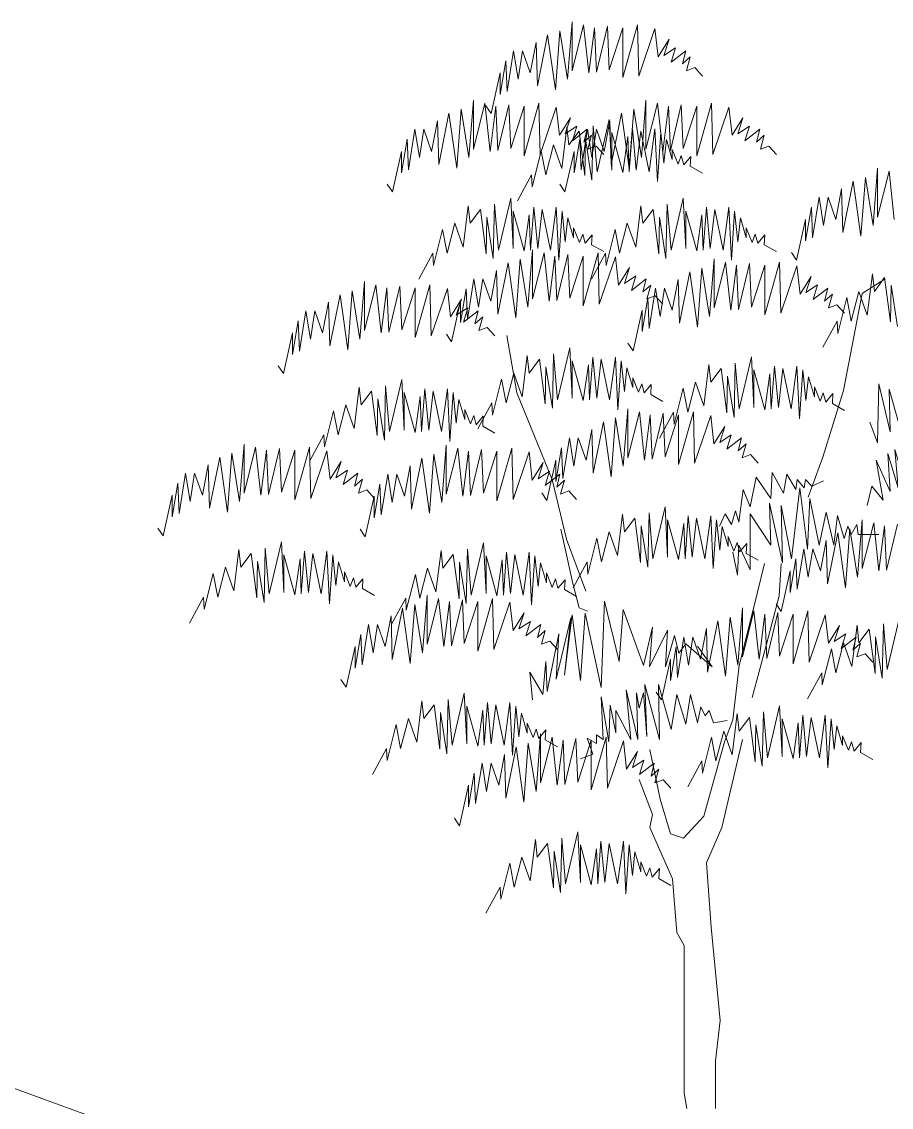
# Model space of a CAD drawing. Header units: metres. Extents: x 1628 to 1845, y 824 to 931.
# Drawn here: x 1653.868 to 1657.854, y 833.95 to 838.925 of the extents above; entities that cross this region are included whole.
import ezdxf

# ---------------------------------------------------------------- set-up
doc = ezdxf.new("R2010")
doc.units = ezdxf.units.M
doc.header["$LTSCALE"] = 0.15
doc.layers.add('Alvenaria ext', color=5, linetype='Continuous', lineweight=5)
doc.layers.add('P-ARVORE', color=114, linetype='Continuous', lineweight=0)

msp = doc.modelspace()

# ---------------------------------------------------------------- linework, layer by layer
at = {"layer": 'Alvenaria ext'}
msp.add_line((1652.3445, 834.5806), (1656.0816, 833.2162), dxfattribs=at)
at = {"layer": 'P-ARVORE', "linetype": 'Continuous'}
for points in [[(1655.9962, 838.5396), (1656.0197, 838.5045), (1656.061, 838.6904), (1656.061, 838.5922), (1656.0875, 838.7465), (1656.0934, 838.6062), (1656.1228, 838.7921), (1656.1434, 838.6623), (1656.1641, 838.7921), (1656.1994, 838.6904), (1656.2259, 838.8307), (1656.2318, 838.6308), (1656.2789, 838.8657), (1656.3143, 838.6132), (1656.3349, 838.8833), (1656.3702, 838.6623), (1656.3909, 838.9253), (1656.3909, 838.7009), (1656.4439, 838.9113), (1656.4674, 838.6904), (1656.494, 838.8973), (1656.5028, 838.6939), (1656.5529, 838.9043), (1656.5617, 838.7044), (1656.6236, 838.8973), (1656.6236, 838.6693), (1656.6913, 838.9113), (1656.6972, 838.6764), (1656.7708, 838.8938), (1656.7856, 838.764), (1656.8356, 838.8447), (1656.8121, 838.771), (1656.8651, 838.8061), (1656.8445, 838.7395), (1656.9122, 838.7921), (1656.8975, 838.7325), (1656.9328, 838.764), (1656.9152, 838.7009), (1656.9534, 838.7149), (1656.9888, 838.6764)], [(1655.544, 838.1802), (1655.5676, 838.1452), (1655.6088, 838.331), (1655.6088, 838.2328), (1655.6353, 838.3871), (1655.6412, 838.2468), (1655.6707, 838.4327), (1655.6913, 838.303), (1655.7119, 838.4327), (1655.7473, 838.331), (1655.7738, 838.4713), (1655.7797, 838.2714), (1655.8268, 838.5063), (1655.8621, 838.2539), (1655.8828, 838.5239), (1655.9181, 838.303), (1655.9387, 838.566), (1655.9387, 838.3415), (1655.9918, 838.5519), (1656.0153, 838.331), (1656.0418, 838.5379), (1656.0507, 838.3345), (1656.1007, 838.5449), (1656.1096, 838.345), (1656.1714, 838.5379), (1656.1714, 838.31), (1656.2392, 838.5519), (1656.2451, 838.317), (1656.3187, 838.5344), (1656.3334, 838.4046), (1656.3835, 838.4853), (1656.3599, 838.4117), (1656.413, 838.4467), (1656.3923, 838.3801), (1656.4601, 838.4327), (1656.4454, 838.3731), (1656.4807, 838.4046), (1656.463, 838.3415), (1656.5013, 838.3556), (1656.5367, 838.317)], [(1656.335, 838.1802), (1656.3585, 838.1452), (1656.3998, 838.331), (1656.3998, 838.2328), (1656.4263, 838.3871), (1656.4322, 838.2468), (1656.4616, 838.4327), (1656.4822, 838.303), (1656.5029, 838.4327), (1656.5382, 838.331), (1656.5647, 838.4713), (1656.5706, 838.2714), (1656.6177, 838.5063), (1656.6531, 838.2539), (1656.6737, 838.5239), (1656.7091, 838.303), (1656.7297, 838.566), (1656.7297, 838.3415), (1656.7827, 838.5519), (1656.8063, 838.331), (1656.8328, 838.5379), (1656.8416, 838.3345), (1656.8917, 838.5449), (1656.9005, 838.345), (1656.9624, 838.5379), (1656.9624, 838.31), (1657.0301, 838.5519), (1657.036, 838.317), (1657.1096, 838.5344), (1657.1244, 838.4046), (1657.1744, 838.4853), (1657.1509, 838.4117), (1657.2039, 838.4467), (1657.1833, 838.3801), (1657.251, 838.4327), (1657.2363, 838.3731), (1657.2716, 838.4046), (1657.254, 838.3415), (1657.2923, 838.3556), (1657.3276, 838.317)], [(1656.1405, 838.1048), (1656.2053, 838.224), (1656.2082, 838.1679), (1656.2495, 838.3327), (1656.2701, 838.224), (1656.3054, 838.3608), (1656.3437, 838.2521), (1656.3673, 838.4414), (1656.3761, 838.3608), (1656.4233, 838.4239), (1656.4498, 838.2205), (1656.4527, 838.3888), (1656.4822, 838.1995), (1656.4881, 838.4484), (1656.5057, 838.238), (1656.5617, 838.4765), (1656.5735, 838.245), (1656.5735, 838.4169), (1656.6236, 838.2345), (1656.6471, 838.3993), (1656.653, 838.238), (1656.6677, 838.4344), (1656.6854, 838.245), (1656.706, 838.4239), (1656.7443, 838.238), (1656.7708, 838.4344), (1656.7826, 838.1924), (1656.7973, 838.4169), (1656.8121, 838.2766), (1656.8238, 838.3853), (1656.8504, 838.2941), (1656.8504, 838.3397), (1656.8769, 838.2731), (1656.8916, 838.3117), (1656.9034, 838.2696), (1656.9358, 838.3082), (1656.9328, 838.2626), (1656.9888, 838.231)], [(1657.3965, 837.8682), (1657.4201, 837.8332), (1657.4613, 838.019), (1657.4613, 837.9208), (1657.4878, 838.0751), (1657.4937, 837.9348), (1657.5232, 838.1207), (1657.5438, 837.991), (1657.5644, 838.1207), (1657.5997, 838.019), (1657.6262, 838.1593), (1657.6321, 837.9594), (1657.6793, 838.1943), (1657.7146, 837.9419), (1657.7352, 838.2119), (1657.7706, 837.991), (1657.7912, 838.254), (1657.7912, 838.0295), (1657.8442, 838.2399), (1657.8678, 838.019)], [(1655.6884, 837.7454), (1655.7532, 837.8646), (1655.7561, 837.8085), (1655.7973, 837.9733), (1655.818, 837.8646), (1655.8533, 838.0014), (1655.8916, 837.8927), (1655.9152, 838.082), (1655.924, 838.0014), (1655.9711, 838.0645), (1655.9976, 837.8611), (1656.0006, 838.0294), (1656.03, 837.8401), (1656.0359, 838.089), (1656.0536, 837.8786), (1656.1096, 838.1171), (1656.1214, 837.8857), (1656.1214, 838.0575), (1656.1714, 837.8751), (1656.195, 838.04), (1656.2009, 837.8786), (1656.2156, 838.075), (1656.2333, 837.8857), (1656.2539, 838.0645), (1656.2922, 837.8786), (1656.3187, 838.075), (1656.3305, 837.8331), (1656.3452, 838.0575), (1656.3599, 837.9172), (1656.3717, 838.0259), (1656.3982, 837.9348), (1656.3982, 837.9803), (1656.4247, 837.9137), (1656.4395, 837.9523), (1656.4512, 837.9102), (1656.4836, 837.9488), (1656.4807, 837.9032), (1656.5367, 837.8716)], [(1656.4793, 837.7454), (1656.5441, 837.8646), (1656.547, 837.8085), (1656.5883, 837.9733), (1656.6089, 837.8646), (1656.6442, 838.0014), (1656.6825, 837.8927), (1656.7061, 838.082), (1656.7149, 838.0014), (1656.7621, 838.0645), (1656.7886, 837.8611), (1656.7915, 838.0294), (1656.821, 837.8401), (1656.8269, 838.089), (1656.8445, 837.8786), (1656.9005, 838.1171), (1656.9123, 837.8857), (1656.9123, 838.0575), (1656.9624, 837.8751), (1656.9859, 838.04), (1656.9918, 837.8786), (1657.0065, 838.075), (1657.0242, 837.8857), (1657.0448, 838.0645), (1657.0831, 837.8786), (1657.1096, 838.075), (1657.1214, 837.8331), (1657.1361, 838.0575), (1657.1509, 837.9172), (1657.1627, 838.0259), (1657.1892, 837.9348), (1657.1892, 837.9803), (1657.2157, 837.9137), (1657.2304, 837.9523), (1657.2422, 837.9102), (1657.2746, 837.9488), (1657.2716, 837.9032), (1657.3276, 837.8716)], [(1655.8146, 837.4938), (1655.8382, 837.4588), (1655.8794, 837.6446), (1655.8794, 837.5464), (1655.9059, 837.7007), (1655.9118, 837.5604), (1655.9413, 837.7463), (1655.9619, 837.6166), (1655.9825, 837.7463), (1656.0179, 837.6446), (1656.0444, 837.7849), (1656.0503, 837.585), (1656.0974, 837.8199), (1656.1327, 837.5675), (1656.1534, 837.8375), (1656.1887, 837.6166), (1656.2093, 837.8796), (1656.2093, 837.6551), (1656.2623, 837.8655), (1656.2859, 837.6446), (1656.3124, 837.8515), (1656.3212, 837.6481), (1656.3713, 837.8585), (1656.3802, 837.6586), (1656.442, 837.8515), (1656.442, 837.6236), (1656.5098, 837.8655), (1656.5156, 837.6306), (1656.5893, 837.848), (1656.604, 837.7182), (1656.6541, 837.7989), (1656.6305, 837.7253), (1656.6835, 837.7603), (1656.6629, 837.6937), (1656.7307, 837.7463), (1656.7159, 837.6867), (1656.7513, 837.7182), (1656.7336, 837.6551), (1656.7719, 837.6692), (1656.8072, 837.6306)], [(1656.6472, 837.4522), (1656.6707, 837.4172), (1656.712, 837.603), (1656.712, 837.5048), (1656.7385, 837.6591), (1656.7444, 837.5188), (1656.7738, 837.7047), (1656.7945, 837.575), (1656.8151, 837.7047), (1656.8504, 837.603), (1656.8769, 837.7433), (1656.8828, 837.5434), (1656.93, 837.7783), (1656.9653, 837.5259), (1656.9859, 837.7959), (1657.0213, 837.575), (1657.0419, 837.838), (1657.0419, 837.6135), (1657.0949, 837.8239), (1657.1185, 837.603), (1657.145, 837.8099), (1657.1538, 837.6065), (1657.2039, 837.8169), (1657.2127, 837.617), (1657.2746, 837.8099), (1657.2746, 837.582), (1657.3423, 837.8239), (1657.3482, 837.589), (1657.4218, 837.8064), (1657.4366, 837.6766), (1657.4866, 837.7573), (1657.4631, 837.6837), (1657.5161, 837.7187), (1657.4955, 837.6521), (1657.5632, 837.7047), (1657.5485, 837.6451), (1657.5839, 837.6766), (1657.5662, 837.6135), (1657.6045, 837.6276), (1657.6398, 837.589)], [(1657.5408, 837.4334), (1657.6056, 837.5526), (1657.6086, 837.4965), (1657.6498, 837.6613), (1657.6704, 837.5526), (1657.7058, 837.6894), (1657.7441, 837.5807), (1657.7676, 837.77), (1657.7765, 837.6894), (1657.8236, 837.7525), (1657.8501, 837.5491), (1657.853, 837.7174), (1657.8825, 837.5281)], [(1655.0445, 837.3482), (1655.0681, 837.3131), (1655.1093, 837.499), (1655.1093, 837.4008), (1655.1358, 837.5551), (1655.1417, 837.4148), (1655.1712, 837.6007), (1655.1918, 837.471), (1655.2124, 837.6007), (1655.2477, 837.499), (1655.2742, 837.6393), (1655.2801, 837.4394), (1655.3273, 837.6743), (1655.3626, 837.4219), (1655.3832, 837.6919), (1655.4186, 837.471), (1655.4392, 837.734), (1655.4392, 837.5095), (1655.4922, 837.7199), (1655.5158, 837.499), (1655.5423, 837.7059), (1655.5511, 837.5025), (1655.6012, 837.7129), (1655.61, 837.513), (1655.6719, 837.7059), (1655.6719, 837.478), (1655.7396, 837.7199), (1655.7455, 837.485), (1655.8192, 837.7024), (1655.8339, 837.5726), (1655.884, 837.6533), (1655.8604, 837.5797), (1655.9134, 837.6147), (1655.8928, 837.5481), (1655.9605, 837.6007), (1655.9458, 837.5411), (1655.9812, 837.5726), (1655.9635, 837.5095), (1656.0018, 837.5236), (1656.0371, 837.485)], [(1655.9589, 837.059), (1656.0237, 837.1782), (1656.0267, 837.1221), (1656.0679, 837.2869), (1656.0886, 837.1782), (1656.1239, 837.315), (1656.1622, 837.2063), (1656.1858, 837.3956), (1656.1946, 837.315), (1656.2417, 837.3781), (1656.2682, 837.1747), (1656.2712, 837.343), (1656.3006, 837.1537), (1656.3065, 837.4026), (1656.3242, 837.1922), (1656.3802, 837.4307), (1656.3919, 837.1993), (1656.3919, 837.3711), (1656.442, 837.1887), (1656.4656, 837.3535), (1656.4715, 837.1922), (1656.4862, 837.3886), (1656.5039, 837.1993), (1656.5245, 837.3781), (1656.5628, 837.1922), (1656.5893, 837.3886), (1656.6011, 837.1467), (1656.6158, 837.3711), (1656.6305, 837.2308), (1656.6423, 837.3395), (1656.6688, 837.2483), (1656.6688, 837.2939), (1656.6953, 837.2273), (1656.71, 837.2659), (1656.7218, 837.2238), (1656.7542, 837.2624), (1656.7513, 837.2168), (1656.8072, 837.1852)], [(1656.7915, 837.0174), (1656.8563, 837.1366), (1656.8593, 837.0805), (1656.9005, 837.2453), (1656.9211, 837.1366), (1656.9565, 837.2734), (1656.9948, 837.1647), (1657.0183, 837.354), (1657.0272, 837.2734), (1657.0743, 837.3365), (1657.1008, 837.1331), (1657.1037, 837.3014), (1657.1332, 837.1121), (1657.1391, 837.361), (1657.1568, 837.1506), (1657.2127, 837.3891), (1657.2245, 837.1577), (1657.2245, 837.3295), (1657.2746, 837.1471), (1657.2981, 837.3119), (1657.304, 837.1506), (1657.3188, 837.347), (1657.3364, 837.1577), (1657.357, 837.3365), (1657.3953, 837.1506), (1657.4218, 837.347), (1657.4336, 837.1051), (1657.4484, 837.3295), (1657.4631, 837.1892), (1657.4749, 837.2979), (1657.5014, 837.2067), (1657.5014, 837.2523), (1657.5279, 837.1857), (1657.5426, 837.2243), (1657.5544, 837.1822), (1657.5868, 837.2208), (1657.5839, 837.1752), (1657.6398, 837.1436)], [(1657.7555, 837.0906), (1657.7908, 836.9959), (1657.7967, 837.2659), (1657.8497, 837.045), (1657.8438, 837.2414), (1657.9027, 837.0345), (1657.9116, 837.2519), (1657.9705, 837.066), (1657.9911, 837.2589), (1658.0235, 837.0906), (1658.0382, 837.2834), (1658.0853, 837.1221), (1658.1325, 837.308), (1658.159, 837.1537), (1658.2061, 837.322), (1658.2267, 837.1712), (1658.2797, 837.329), (1658.265, 837.1642), (1658.3121, 837.2273), (1658.3917, 837.1537), (1658.4742, 837.1151), (1658.4476, 837.1958), (1658.3917, 837.1782)], [(1655.1888, 836.9134), (1655.2536, 837.0326), (1655.2566, 836.9765), (1655.2978, 837.1413), (1655.3184, 837.0326), (1655.3538, 837.1694), (1655.3921, 837.0607), (1655.4156, 837.25), (1655.4245, 837.1694), (1655.4716, 837.2325), (1655.4981, 837.0291), (1655.501, 837.1974), (1655.5305, 837.0081), (1655.5364, 837.257), (1655.5541, 837.0466), (1655.61, 837.2851), (1655.6218, 837.0537), (1655.6218, 837.2255), (1655.6719, 837.0431), (1655.6954, 837.2079), (1655.7013, 837.0466), (1655.7161, 837.243), (1655.7337, 837.0537), (1655.7544, 837.2325), (1655.7927, 837.0466), (1655.8192, 837.243), (1655.8309, 837.0011), (1655.8457, 837.2255), (1655.8604, 837.0852), (1655.8722, 837.1939), (1655.8987, 837.1027), (1655.8987, 837.1483), (1655.9252, 837.0817), (1655.9399, 837.1203), (1655.9517, 837.0782), (1655.9841, 837.1168), (1655.9812, 837.0712), (1656.0371, 837.0396)], [(1656.2517, 836.7658), (1656.2753, 836.7307), (1656.3165, 836.9166), (1656.3165, 836.8184), (1656.343, 836.9727), (1656.3489, 836.8324), (1656.3784, 837.0183), (1656.399, 836.8885), (1656.4196, 837.0183), (1656.455, 836.9166), (1656.4815, 837.0569), (1656.4874, 836.857), (1656.5345, 837.0919), (1656.5698, 836.8395), (1656.5904, 837.1095), (1656.6258, 836.8885), (1656.6464, 837.1516), (1656.6464, 836.9271), (1656.6994, 837.1375), (1656.723, 836.9166), (1656.7495, 837.1235), (1656.7583, 836.9201), (1656.8084, 837.1305), (1656.8173, 836.9306), (1656.8791, 837.1235), (1656.8791, 836.8956), (1656.9469, 837.1375), (1656.9527, 836.9026), (1657.0264, 837.12), (1657.0411, 836.9902), (1657.0912, 837.0709), (1657.0676, 836.9973), (1657.1206, 837.0323), (1657.1, 836.9657), (1657.1678, 837.0183), (1657.153, 836.9587), (1657.1884, 836.9902), (1657.1707, 836.9271), (1657.209, 836.9411), (1657.2443, 836.9026)], [(1654.4929, 836.604), (1654.5165, 836.569), (1654.5577, 836.7548), (1654.5577, 836.6566), (1654.5842, 836.8109), (1654.5901, 836.6707), (1654.6196, 836.8565), (1654.6402, 836.7268), (1654.6608, 836.8565), (1654.6962, 836.7548), (1654.7227, 836.8951), (1654.7286, 836.6952), (1654.7757, 836.9302), (1654.811, 836.6777), (1654.8317, 836.9477), (1654.867, 836.7268), (1654.8876, 836.9898), (1654.8876, 836.7653), (1654.9406, 836.9757), (1654.9642, 836.7548), (1654.9907, 836.9617), (1654.9995, 836.7583), (1655.0496, 836.9687), (1655.0585, 836.7689), (1655.1203, 836.9617), (1655.1203, 836.7338), (1655.1881, 836.9757), (1655.1939, 836.7408), (1655.2676, 836.9582), (1655.2823, 836.8285), (1655.3324, 836.9091), (1655.3088, 836.8355), (1655.3618, 836.8705), (1655.3412, 836.8039), (1655.409, 836.8565), (1655.3942, 836.7969), (1655.4296, 836.8285), (1655.4119, 836.7653), (1655.4502, 836.7794), (1655.4856, 836.7408)], [(1655.4192, 836.5994), (1655.4427, 836.5643), (1655.484, 836.7502), (1655.484, 836.652), (1655.5105, 836.8063), (1655.5164, 836.666), (1655.5458, 836.8519), (1655.5664, 836.7221), (1655.587, 836.8519), (1655.6224, 836.7502), (1655.6489, 836.8905), (1655.6548, 836.6906), (1655.7019, 836.9255), (1655.7373, 836.6731), (1655.7579, 836.9431), (1655.7932, 836.7221), (1655.8138, 836.9852), (1655.8138, 836.7607), (1655.8669, 836.9711), (1655.8904, 836.7502), (1655.9169, 836.9571), (1655.9258, 836.7537), (1655.9758, 836.9641), (1655.9847, 836.7642), (1656.0465, 836.9571), (1656.0465, 836.7292), (1656.1143, 836.9711), (1656.1202, 836.7362), (1656.1938, 836.9536), (1656.2085, 836.8238), (1656.2586, 836.9045), (1656.2351, 836.8309), (1656.2881, 836.8659), (1656.2675, 836.7993), (1656.3352, 836.8519), (1656.3205, 836.7923), (1656.3558, 836.8238), (1656.3381, 836.7607), (1656.3764, 836.7747), (1656.4118, 836.7362)], [(1657.7437, 836.7083), (1657.7643, 836.796), (1657.8173, 836.7329), (1657.7849, 836.9152), (1657.8497, 836.7715), (1657.8379, 836.9468), (1657.8851, 836.789), (1657.8703, 836.9643), (1657.9175, 836.8065), (1657.9175, 836.9468), (1657.9499, 836.8206), (1657.9646, 836.9573), (1657.9911, 836.8206), (1658.0117, 836.9398), (1658.0117, 836.8521), (1658.05, 836.9082), (1658.0441, 836.8381), (1658.0971, 836.8767), (1658.0647, 836.8276)], [(1657.0662, 836.6137), (1657.0927, 836.6698), (1657.1222, 836.6207), (1657.1398, 836.6838), (1657.1546, 836.6312), (1657.1752, 836.782), (1657.2076, 836.7013), (1657.2341, 836.8381), (1657.3018, 836.7399), (1657.3077, 836.8591), (1657.3608, 836.7645), (1657.3755, 836.8521), (1657.4167, 836.782), (1657.4226, 836.8276), (1657.455, 836.789), (1657.4609, 836.8276), (1657.4904, 836.796), (1657.5434, 836.8206)], [(1657.1281, 836.4944), (1657.1487, 836.3892), (1657.1546, 836.526), (1657.2076, 836.4138), (1657.2076, 836.6698), (1657.3018, 836.526), (1657.296, 836.7189), (1657.3549, 836.4453), (1657.349, 836.7083), (1657.3961, 836.4629), (1657.4344, 836.789), (1657.4697, 836.5085), (1657.4815, 836.7399), (1657.5228, 836.526), (1657.5552, 836.6768), (1657.5905, 836.526), (1657.6082, 836.6628), (1657.6376, 836.5576), (1657.6553, 836.6137), (1657.67, 836.5751), (1657.6965, 836.6207), (1657.7024, 836.5751), (1657.7967, 836.5751)], [(1656.396, 836.331), (1656.4608, 836.4502), (1656.4638, 836.3941), (1656.505, 836.5589), (1656.5256, 836.4502), (1656.561, 836.587), (1656.5993, 836.4783), (1656.6228, 836.6676), (1656.6317, 836.587), (1656.6788, 836.6501), (1656.7053, 836.4467), (1656.7083, 836.615), (1656.7377, 836.4257), (1656.7436, 836.6746), (1656.7613, 836.4642), (1656.8173, 836.7027), (1656.829, 836.4713), (1656.829, 836.6431), (1656.8791, 836.4607), (1656.9027, 836.6255), (1656.9086, 836.4642), (1656.9233, 836.6606), (1656.941, 836.4713), (1656.9616, 836.6501), (1656.9999, 836.4642), (1657.0264, 836.6606), (1657.0382, 836.4187), (1657.0529, 836.6431), (1657.0676, 836.5028), (1657.0794, 836.6115), (1657.1059, 836.5203), (1657.1059, 836.5659), (1657.1324, 836.4993), (1657.1471, 836.5379), (1657.1589, 836.4958), (1657.1913, 836.5344), (1657.1884, 836.4888), (1657.2443, 836.4572)], [(1657.326, 836.2574), (1657.3495, 836.2223), (1657.3908, 836.4082), (1657.3908, 836.31), (1657.4173, 836.4643), (1657.4232, 836.324), (1657.4526, 836.5098), (1657.4732, 836.3801), (1657.4939, 836.5098), (1657.5292, 836.4082), (1657.5557, 836.5484), (1657.5616, 836.3485), (1657.6087, 836.5835), (1657.6441, 836.331), (1657.6647, 836.601), (1657.7, 836.3801), (1657.7207, 836.6431), (1657.7207, 836.4187), (1657.7737, 836.6291), (1657.7972, 836.4082), (1657.8237, 836.6151), (1657.8326, 836.4117), (1657.8827, 836.6221)], [(1654.6373, 836.1692), (1654.7021, 836.2884), (1654.705, 836.2323), (1654.7462, 836.3971), (1654.7669, 836.2884), (1654.8022, 836.4252), (1654.8405, 836.3165), (1654.8641, 836.5058), (1654.8729, 836.4252), (1654.92, 836.4883), (1654.9465, 836.2849), (1654.9495, 836.4532), (1654.9789, 836.2639), (1654.9848, 836.5129), (1655.0025, 836.3025), (1655.0585, 836.5409), (1655.0702, 836.3095), (1655.0702, 836.4813), (1655.1203, 836.299), (1655.1439, 836.4638), (1655.1498, 836.3025), (1655.1645, 836.4988), (1655.1822, 836.3095), (1655.2028, 836.4883), (1655.2411, 836.3025), (1655.2676, 836.4988), (1655.2794, 836.2569), (1655.2941, 836.4813), (1655.3088, 836.341), (1655.3206, 836.4497), (1655.3471, 836.3586), (1655.3471, 836.4042), (1655.3736, 836.3375), (1655.3884, 836.3761), (1655.4001, 836.334), (1655.4325, 836.3726), (1655.4296, 836.327), (1655.4856, 836.2954)], [(1655.5635, 836.1646), (1655.6283, 836.2838), (1655.6312, 836.2277), (1655.6725, 836.3925), (1655.6931, 836.2838), (1655.7284, 836.4206), (1655.7667, 836.3119), (1655.7903, 836.5012), (1655.7991, 836.4206), (1655.8462, 836.4837), (1655.8728, 836.2803), (1655.8757, 836.4486), (1655.9052, 836.2593), (1655.911, 836.5082), (1655.9287, 836.2978), (1655.9847, 836.5363), (1655.9965, 836.3049), (1655.9965, 836.4767), (1656.0465, 836.2943), (1656.0701, 836.4591), (1656.076, 836.2978), (1656.0907, 836.4942), (1656.1084, 836.3049), (1656.129, 836.4837), (1656.1673, 836.2978), (1656.1938, 836.4942), (1656.2056, 836.2523), (1656.2203, 836.4767), (1656.2351, 836.3364), (1656.2468, 836.4451), (1656.2733, 836.3539), (1656.2733, 836.3995), (1656.2999, 836.3329), (1656.3146, 836.3715), (1656.3264, 836.3294), (1656.3588, 836.368), (1656.3558, 836.3224), (1656.4118, 836.2908)], [(1655.3313, 835.9107), (1655.3548, 835.8756), (1655.3961, 836.0615), (1655.3961, 835.9633), (1655.4226, 836.1176), (1655.4285, 835.9773), (1655.4579, 836.1632), (1655.4785, 836.0334), (1655.4992, 836.1632), (1655.5345, 836.0615), (1655.561, 836.2018), (1655.5669, 836.0019), (1655.614, 836.2368), (1655.6494, 835.9843), (1655.67, 836.2544), (1655.7053, 836.0334), (1655.726, 836.2964), (1655.726, 836.072), (1655.779, 836.2824), (1655.8025, 836.0615), (1655.8291, 836.2684), (1655.8379, 836.065), (1655.888, 836.2754), (1655.8968, 836.0755), (1655.9587, 836.2684), (1655.9587, 836.0404), (1656.0264, 836.2824), (1656.0323, 836.0475), (1656.1059, 836.2649), (1656.1207, 836.1351), (1656.1707, 836.2158), (1656.1472, 836.1421), (1656.2002, 836.1772), (1656.1796, 836.1106), (1656.2473, 836.1632), (1656.2326, 836.1036), (1656.2679, 836.1351), (1656.2503, 836.072), (1656.2886, 836.086), (1656.3239, 836.0475)], [(1656.2091, 835.8176), (1656.1973, 835.9439), (1656.2562, 835.8422), (1656.2709, 835.993), (1656.2768, 835.8562), (1656.3298, 836.1192), (1656.3181, 835.9123), (1656.3858, 836.1929), (1656.3563, 835.9299), (1656.3917, 836.2069), (1656.43, 835.9053), (1656.4506, 836.2139), (1656.5242, 835.8738), (1656.539, 836.27), (1656.6067, 835.993), (1656.6244, 836.2314), (1656.7186, 835.9754), (1656.7599, 836.1508), (1656.7452, 835.9684), (1656.8276, 836.1368), (1656.8188, 835.9684), (1656.86, 836.1122), (1656.8806, 836.0316), (1656.913, 836.0736), (1657.0338, 835.9684), (1656.9661, 836.0631)], [(1656.7767, 835.8529), (1656.8003, 835.8179), (1656.8415, 836.0037), (1656.8415, 835.9055), (1656.868, 836.0598), (1656.8739, 835.9195), (1656.9034, 836.1054), (1656.924, 835.9757), (1656.9446, 836.1054), (1656.9799, 836.0037), (1657.0064, 836.144), (1657.0123, 835.9441), (1657.0595, 836.179), (1657.0948, 835.9266), (1657.1154, 836.1966), (1657.1508, 835.9757), (1657.1714, 836.2387), (1657.1714, 836.0142), (1657.2244, 836.2246), (1657.248, 836.0037), (1657.2745, 836.2106), (1657.2833, 836.0072), (1657.3334, 836.2176), (1657.3422, 836.0177), (1657.4041, 836.2106), (1657.4041, 835.9827), (1657.4718, 836.2246), (1657.4777, 835.9897), (1657.5514, 836.2071), (1657.5661, 836.0773), (1657.6162, 836.158), (1657.5926, 836.0844), (1657.6456, 836.1194), (1657.625, 836.0528), (1657.6927, 836.1054), (1657.678, 836.0458), (1657.7134, 836.0773), (1657.6957, 836.0142), (1657.734, 836.0283), (1657.7693, 835.9897)], [(1657.4703, 835.8225), (1657.5351, 835.9418), (1657.538, 835.8857), (1657.5793, 836.0505), (1657.5999, 835.9418), (1657.6352, 836.0785), (1657.6735, 835.9698), (1657.6971, 836.1592), (1657.7059, 836.0785), (1657.7531, 836.1416), (1657.7796, 835.9383), (1657.7825, 836.1066), (1657.812, 835.9172), (1657.8179, 836.1662), (1657.8355, 835.9558), (1657.8915, 836.1942)], [(1656.43, 835.5476), (1656.4859, 835.5687), (1656.4594, 835.6423), (1656.5036, 835.6178), (1656.5036, 835.6563), (1656.5331, 835.6353), (1656.5242, 835.8317), (1656.5596, 835.6248), (1656.5655, 835.7931), (1656.592, 835.6669), (1656.592, 835.7686), (1656.6597, 835.6353), (1656.6391, 835.8632), (1656.6921, 835.6353), (1656.6862, 835.8492), (1656.698, 835.7791), (1656.7186, 835.8492), (1656.7334, 835.6493), (1656.7245, 835.8878), (1656.7923, 835.6353), (1656.7864, 835.8878), (1656.8453, 835.6809), (1656.8718, 835.8422), (1656.913, 835.7054), (1656.9337, 835.8422), (1656.9661, 835.7124), (1656.9808, 835.7861), (1657.0014, 835.744), (1657.0191, 835.7686), (1657.0397, 835.7124), (1657.1016, 835.723)], [(1655.4756, 835.4759), (1655.5404, 835.5951), (1655.5433, 835.539), (1655.5846, 835.7038), (1655.6052, 835.5951), (1655.6405, 835.7319), (1655.6788, 835.6231), (1655.7024, 835.8125), (1655.7112, 835.7319), (1655.7584, 835.795), (1655.7849, 835.5916), (1655.7878, 835.7599), (1655.8173, 835.5705), (1655.8232, 835.8195), (1655.8408, 835.6091), (1655.8968, 835.8476), (1655.9086, 835.6161), (1655.9086, 835.788), (1655.9587, 835.6056), (1655.9822, 835.7704), (1655.9881, 835.6091), (1656.0028, 835.8055), (1656.0205, 835.6161), (1656.0411, 835.795), (1656.0794, 835.6091), (1656.1059, 835.8055), (1656.1177, 835.5635), (1656.1324, 835.788), (1656.1472, 835.6477), (1656.159, 835.7564), (1656.1855, 835.6652), (1656.1855, 835.7108), (1656.212, 835.6442), (1656.2267, 835.6828), (1656.2385, 835.6407), (1656.2709, 835.6793), (1656.2679, 835.6337), (1656.3239, 835.6021)], [(1656.921, 835.4181), (1656.9858, 835.5373), (1656.9888, 835.4812), (1657.03, 835.646), (1657.0506, 835.5373), (1657.086, 835.6741), (1657.1243, 835.5654), (1657.1478, 835.7547), (1657.1567, 835.6741), (1657.2038, 835.7372), (1657.2303, 835.5338), (1657.2332, 835.7021), (1657.2627, 835.5128), (1657.2686, 835.7617), (1657.2863, 835.5513), (1657.3422, 835.7898), (1657.354, 835.5584), (1657.354, 835.7302), (1657.4041, 835.5478), (1657.4276, 835.7127), (1657.4335, 835.5513), (1657.4483, 835.7477), (1657.4659, 835.5584), (1657.4866, 835.7372), (1657.5248, 835.5513), (1657.5514, 835.7477), (1657.5631, 835.5058), (1657.5779, 835.7302), (1657.5926, 835.5899), (1657.6044, 835.6986), (1657.6309, 835.6075), (1657.6309, 835.653), (1657.6574, 835.5864), (1657.6721, 835.625), (1657.6839, 835.5829), (1657.7163, 835.6215), (1657.7134, 835.5759), (1657.7693, 835.5443)], [(1655.8516, 835.2751), (1655.8752, 835.2401), (1655.9164, 835.4259), (1655.9164, 835.3277), (1655.9429, 835.482), (1655.9488, 835.3418), (1655.9783, 835.5276), (1655.9989, 835.3979), (1656.0195, 835.5276), (1656.0549, 835.4259), (1656.0814, 835.5662), (1656.0873, 835.3663), (1656.1344, 835.6013), (1656.1697, 835.3488), (1656.1904, 835.6188), (1656.2257, 835.3979), (1656.2463, 835.6609), (1656.2463, 835.4364), (1656.2993, 835.6469), (1656.3229, 835.4259), (1656.3494, 835.6328), (1656.3582, 835.4294), (1656.4083, 835.6398), (1656.4172, 835.44), (1656.479, 835.6328), (1656.479, 835.4049), (1656.5468, 835.6469), (1656.5526, 835.4119), (1656.6263, 835.6293), (1656.641, 835.4996), (1656.6911, 835.5802), (1656.6675, 835.5066), (1656.7205, 835.5416), (1656.6999, 835.475), (1656.7677, 835.5276), (1656.7529, 835.468), (1656.7883, 835.4996), (1656.7706, 835.4364), (1656.8089, 835.4505), (1656.8443, 835.4119)], [(1655.996, 834.8403), (1656.0608, 834.9595), (1656.0637, 834.9034), (1656.1049, 835.0682), (1656.1256, 834.9595), (1656.1609, 835.0963), (1656.1992, 834.9876), (1656.2228, 835.177), (1656.2316, 835.0963), (1656.2787, 835.1594), (1656.3052, 834.956), (1656.3082, 835.1244), (1656.3376, 834.935), (1656.3435, 835.184), (1656.3612, 834.9736), (1656.4172, 835.212), (1656.4289, 834.9806), (1656.4289, 835.1524), (1656.479, 834.9701), (1656.5026, 835.1349), (1656.5085, 834.9736), (1656.5232, 835.1699), (1656.5409, 834.9806), (1656.5615, 835.1594), (1656.5998, 834.9736), (1656.6263, 835.1699), (1656.6381, 834.928), (1656.6528, 835.1524), (1656.6675, 835.0121), (1656.6793, 835.1208), (1656.7058, 835.0297), (1656.7058, 835.0753), (1656.7323, 835.0086), (1656.7471, 835.0472), (1656.7588, 835.0051), (1656.7912, 835.0437), (1656.7883, 834.9981), (1656.8443, 834.9666)]]:
    msp.add_lwpolyline(points, dxfattribs=at)
at = {"layer": 'P-ARVORE', "color": 18, "linetype": 'Continuous'}
for points in [[(1657.4727, 836.7469), (1657.5404, 836.9293), (1657.6347, 837.2344), (1657.7201, 837.6797), (1657.8261, 837.7463)], [(1656.0913, 837.4868), (1656.1384, 837.2238), (1656.3004, 836.8276), (1656.3652, 836.5541), (1656.4535, 836.3156)], [(1656.3387, 836.5996), (1656.3946, 836.3507), (1656.4241, 836.2385), (1656.4624, 836.2244)], [(1656.7481, 835.5897), (1656.7952, 835.3618), (1656.8424, 835.204), (1656.9013, 835.1829), (1656.9955, 835.2846), (1657.0898, 835.6248), (1657.1281, 835.7265), (1657.1575, 835.9754), (1657.2253, 836.249), (1657.2724, 836.4418)], [(1657.2164, 835.8282), (1657.2812, 836.0666), (1657.3401, 836.2946), (1657.349, 836.4418)], [(1657.0485, 833.9445), (1657.0485, 834.1625), (1657.0692, 834.3483), (1657.0279, 834.7762), (1657.0073, 835.0707), (1657.078, 835.232), (1657.1722, 835.6353)], [(1656.698, 835.453), (1656.7599, 835.2916), (1656.7481, 835.232), (1656.8512, 834.9971), (1656.8718, 834.7516), (1656.9042, 834.692), (1656.9042, 834.0152), (1656.9169, 833.9445)]]:
    msp.add_lwpolyline(points, dxfattribs=at)

doc.saveas('drawing.dxf')
